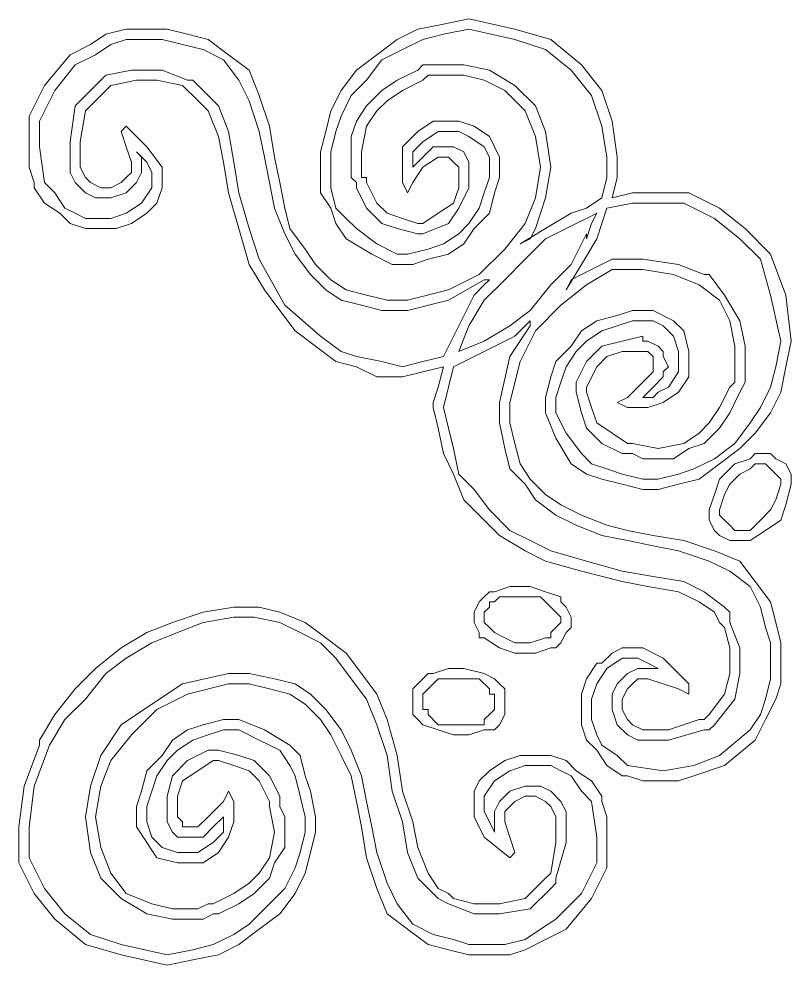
# Model space of a CAD drawing. Extents: x -66030 to 95157, y -13132 to 45879.
# Drawn here: x -11969 to -11379, y 10195 to 10918 of the extents above; entities that cross this region are included whole.
import ezdxf

# ---------------------------------------------------------------- set-up
doc = ezdxf.new("R2010")
doc.units = 0
doc.header["$LTSCALE"] = 100
doc.header["$MEASUREMENT"] = 0
doc.layers.get('0').update_dxf_attribs({"linetype": 'CONTINUOUS'})

msp = doc.modelspace()

# ---------------------------------------------------------------- linework, layer by layer
at = {"lineweight": 0}
for points in [[(-11671.86, 10785.06), (-11675.77, 10792.87), (-11675.77, 10808.5), (-11675.77, 10820.21), (-11664.05, 10831.93), (-11652.33, 10839.74), (-11652.33, 10839.74), (-11632.8, 10839.74), (-11621.08, 10835.84), (-11609.36, 10828.03), (-11601.55, 10812.4), (-11601.55, 10812.4), (-11601.55, 10796.78), (-11605.46, 10785.06), (-11609.36, 10769.44), (-11621.08, 10757.72), (-11628.89, 10746), (-11640.61, 10738.19), (-11656.24, 10734.28), (-11667.95, 10730.38), (-11671.86, 10730.38), (-11675.77, 10730.38), (-11683.58, 10730.38), (-11699.2, 10738.19), (-11718.73, 10749.91), (-11726.54, 10761.62), (-11730.45, 10773.34), (-11738.26, 10785.06), (-11738.26, 10804.59), (-11738.26, 10816.31), (-11734.35, 10831.93), (-11734.35, 10831.93), (-11730.45, 10847.56), (-11722.64, 10863.18), (-11710.92, 10878.8), (-11695.3, 10890.52), (-11679.67, 10902.24), (-11664.05, 10910.05), (-11644.52, 10913.96), (-11624.99, 10917.86), (-11624.99, 10917.86), (-11589.83, 10910.05), (-11562.49, 10902.24), (-11539.06, 10882.71), (-11523.43, 10863.18), (-11523.43, 10863.18), (-11515.62, 10839.74), (-11511.71, 10812.4), (-11511.71, 10796.78), (-11515.62, 10781.15), (-11500, 10785.06), (-11484.37, 10785.06), (-11457.03, 10785.06), (-11433.6, 10773.34), (-11433.6, 10773.34), (-11414.07, 10757.72), (-11394.54, 10738.19), (-11382.82, 10706.94), (-11378.91, 10671.79), (-11378.91, 10671.79), (-11382.82, 10652.26), (-11386.72, 10632.73), (-11394.54, 10617.1), (-11406.25, 10601.48), (-11417.97, 10589.76), (-11433.6, 10578.04), (-11449.22, 10566.33), (-11464.84, 10562.42), (-11464.84, 10562.42), (-11480.47, 10558.51), (-11492.18, 10558.51), (-11507.81, 10562.42), (-11523.43, 10566.33), (-11535.15, 10570.23), (-11546.87, 10578.04), (-11558.59, 10597.57), (-11566.4, 10617.1), (-11566.4, 10621.01), (-11566.4, 10628.82), (-11566.4, 10628.82), (-11562.49, 10644.45), (-11558.59, 10656.16), (-11546.87, 10667.88), (-11539.06, 10679.6), (-11527.34, 10687.41), (-11511.71, 10691.32), (-11500, 10695.22), (-11484.37, 10695.22), (-11484.37, 10695.22), (-11468.75, 10687.41), (-11460.94, 10679.6), (-11457.03, 10663.98), (-11457.03, 10648.35), (-11457.03, 10644.45), (-11464.84, 10632.73), (-11476.56, 10624.92), (-11488.28, 10621.01), (-11503.9, 10621.01), (-11511.71, 10624.92), (-11503.9, 10628.82), (-11492.18, 10640.54), (-11484.37, 10648.35), (-11484.37, 10652.26), (-11484.37, 10652.26), (-11484.37, 10656.16), (-11484.37, 10660.07), (-11488.28, 10663.98), (-11492.18, 10663.98), (-11492.18, 10663.98), (-11496.09, 10663.98), (-11507.81, 10663.98), (-11519.53, 10660.07), (-11527.34, 10652.26), (-11535.15, 10636.63), (-11535.15, 10636.63), (-11535.15, 10632.73), (-11531.24, 10621.01), (-11527.34, 10609.29), (-11515.62, 10601.48), (-11503.9, 10593.67), (-11503.9, 10593.67), (-11500, 10593.67), (-11500, 10593.67), (-11480.47, 10589.76), (-11460.94, 10593.67), (-11449.22, 10601.48), (-11441.41, 10609.29), (-11433.6, 10621.01), (-11425.78, 10636.63), (-11421.88, 10640.54), (-11421.88, 10648.35), (-11421.88, 10667.88), (-11425.78, 10687.41), (-11433.6, 10703.04), (-11449.22, 10714.75), (-11449.22, 10714.75), (-11468.75, 10722.56), (-11492.18, 10726.47), (-11515.62, 10726.47), (-11535.15, 10714.75), (-11535.15, 10714.75), (-11554.68, 10699.13), (-11574.21, 10679.6), (-11585.93, 10656.16), (-11593.74, 10624.92), (-11593.74, 10609.29), (-11589.83, 10593.67), (-11585.93, 10578.04), (-11578.12, 10566.33), (-11566.4, 10554.61), (-11554.68, 10546.8), (-11539.06, 10538.98), (-11519.53, 10531.17), (-11519.53, 10531.17), (-11503.9, 10527.27), (-11484.37, 10523.36), (-11460.94, 10519.45), (-11437.5, 10511.64), (-11417.97, 10503.83), (-11406.25, 10488.21), (-11406.25, 10488.21), (-11394.54, 10472.58), (-11390.63, 10456.96), (-11386.72, 10441.34), (-11386.72, 10425.71), (-11386.72, 10410.09), (-11390.63, 10398.37), (-11398.44, 10382.75), (-11406.25, 10367.12), (-11406.25, 10367.12), (-11429.69, 10347.59), (-11453.13, 10339.78), (-11464.84, 10335.87), (-11476.56, 10335.87), (-11492.18, 10335.87), (-11503.9, 10339.78), (-11507.81, 10339.78), (-11519.53, 10347.59), (-11527.34, 10359.31), (-11535.15, 10367.12), (-11539.06, 10378.84), (-11539.06, 10390.56), (-11539.06, 10402.28), (-11535.15, 10413.99), (-11527.34, 10425.71), (-11523.43, 10425.71), (-11515.62, 10433.52), (-11507.81, 10437.43), (-11500, 10437.43), (-11492.18, 10437.43), (-11476.56, 10429.62), (-11457.03, 10410.09), (-11457.03, 10406.18), (-11457.03, 10402.28), (-11464.84, 10406.18), (-11476.56, 10410.09), (-11488.28, 10413.99), (-11496.09, 10413.99), (-11500, 10410.09), (-11503.9, 10406.18), (-11507.81, 10398.37), (-11507.81, 10390.56), (-11503.9, 10382.75), (-11500, 10378.84), (-11492.18, 10374.93), (-11472.65, 10374.93), (-11449.22, 10382.75), (-11445.31, 10382.75), (-11441.41, 10386.65), (-11429.69, 10402.28), (-11425.78, 10417.9), (-11425.78, 10437.43), (-11429.69, 10453.05), (-11433.6, 10456.96), (-11437.5, 10464.77), (-11437.5, 10464.77), (-11449.22, 10472.58), (-11464.84, 10480.39), (-11488.28, 10484.3), (-11507.81, 10488.21), (-11539.06, 10496.02), (-11566.4, 10503.83), (-11566.4, 10503.83), (-11582.02, 10511.64), (-11601.55, 10523.36), (-11613.27, 10535.08), (-11628.89, 10550.7), (-11636.71, 10570.23), (-11644.52, 10585.86), (-11648.42, 10605.39), (-11652.33, 10621.01), (-11652.33, 10624.92), (-11648.42, 10636.63), (-11644.52, 10652.26), (-11660.14, 10648.35), (-11675.77, 10644.45), (-11675.77, 10644.45), (-11695.3, 10644.45), (-11710.92, 10652.26), (-11726.54, 10656.16), (-11742.17, 10667.88), (-11757.79, 10679.6), (-11769.51, 10695.22), (-11781.23, 10710.85), (-11792.94, 10730.38), (-11792.94, 10730.38), (-11800.76, 10757.72), (-11808.57, 10785.06), (-11812.47, 10808.5), (-11816.38, 10828.03), (-11824.19, 10847.56), (-11835.91, 10859.27), (-11835.91, 10859.27), (-11839.82, 10863.18), (-11843.72, 10867.09), (-11863.25, 10870.99), (-11878.88, 10870.99), (-11898.41, 10867.09), (-11910.12, 10855.37), (-11914.03, 10851.46), (-11917.94, 10847.56), (-11921.84, 10824.12), (-11921.84, 10804.59), (-11917.94, 10796.78), (-11914.03, 10792.87), (-11906.22, 10788.97), (-11898.41, 10788.97), (-11890.59, 10792.87), (-11886.69, 10796.78), (-11882.78, 10800.68), (-11882.78, 10808.5), (-11886.69, 10820.21), (-11890.59, 10831.93), (-11886.69, 10835.84), (-11871.06, 10820.21), (-11859.35, 10804.59), (-11859.35, 10796.78), (-11859.35, 10788.97), (-11863.25, 10777.25), (-11871.06, 10769.44), (-11871.06, 10769.44), (-11882.78, 10761.62), (-11894.5, 10757.72), (-11906.22, 10757.72), (-11917.94, 10757.72), (-11929.65, 10761.62), (-11937.47, 10769.44), (-11949.18, 10777.25), (-11956.99, 10788.97), (-11956.99, 10792.87), (-11960.9, 10804.59), (-11960.9, 10820.21), (-11960.9, 10831.93), (-11960.9, 10843.65), (-11949.18, 10867.09), (-11929.65, 10890.52), (-11929.65, 10890.52), (-11914.03, 10898.33), (-11902.31, 10906.15), (-11886.69, 10910.05), (-11871.06, 10910.05), (-11855.44, 10910.05), (-11839.82, 10906.15), (-11824.19, 10902.24), (-11808.57, 10890.52), (-11808.57, 10890.52), (-11792.94, 10878.8), (-11785.13, 10859.27), (-11777.32, 10835.84), (-11773.41, 10812.4), (-11769.51, 10792.87), (-11765.6, 10773.34), (-11765.6, 10773.34), (-11761.7, 10757.72), (-11749.98, 10742.09), (-11742.17, 10730.38), (-11730.45, 10718.66), (-11718.73, 10710.85), (-11703.11, 10706.94), (-11687.48, 10703.04), (-11671.86, 10703.04), (-11640.61, 10710.85), (-11617.18, 10722.56), (-11597.65, 10742.09), (-11582.02, 10761.62), (-11582.02, 10761.62), (-11574.21, 10781.15), (-11570.3, 10804.59), (-11574.21, 10828.03), (-11582.02, 10847.56), (-11582.02, 10847.56), (-11597.65, 10863.18), (-11613.27, 10870.99), (-11628.89, 10874.9), (-11652.33, 10874.9), (-11656.24, 10874.9), (-11660.14, 10870.99), (-11675.77, 10863.18), (-11687.48, 10855.37), (-11695.3, 10847.56), (-11703.11, 10835.84), (-11707.01, 10816.31), (-11707.01, 10796.78), (-11703.11, 10796.78), (-11703.11, 10792.87), (-11703.11, 10792.87), (-11695.3, 10777.25), (-11687.48, 10769.44), (-11675.77, 10765.53), (-11664.05, 10761.62), (-11664.05, 10761.62), (-11660.14, 10761.62), (-11648.42, 10769.44), (-11636.71, 10777.25), (-11632.8, 10788.97), (-11632.8, 10800.68), (-11632.8, 10804.59), (-11632.8, 10804.59), (-11636.71, 10808.5), (-11640.61, 10812.4), (-11640.61, 10812.4), (-11644.52, 10812.4), (-11644.52, 10812.4), (-11648.42, 10812.4), (-11660.14, 10804.59), (-11667.95, 10792.87), (-11671.86, 10785.06)], [(-11667.95, 10804.59), (-11660.14, 10812.4), (-11652.33, 10820.21), (-11648.42, 10820.21), (-11644.52, 10820.21), (-11640.61, 10820.21), (-11636.71, 10820.21), (-11628.89, 10816.31), (-11624.99, 10808.5), (-11624.99, 10808.5), (-11624.99, 10804.59), (-11624.99, 10804.59), (-11624.99, 10788.97), (-11632.8, 10773.34), (-11640.61, 10761.62), (-11660.14, 10753.81), (-11660.14, 10753.81), (-11664.05, 10753.81), (-11664.05, 10753.81), (-11679.67, 10757.72), (-11691.39, 10761.62), (-11703.11, 10773.34), (-11710.92, 10788.97), (-11710.92, 10788.97), (-11710.92, 10792.87), (-11714.82, 10796.78), (-11714.82, 10804.59), (-11714.82, 10816.31), (-11714.82, 10828.03), (-11710.92, 10839.74), (-11703.11, 10851.46), (-11691.39, 10863.18), (-11679.67, 10870.99), (-11664.05, 10878.8), (-11660.14, 10882.71), (-11652.33, 10882.71), (-11652.33, 10882.71), (-11628.89, 10882.71), (-11609.36, 10878.8), (-11589.83, 10867.09), (-11574.21, 10851.46), (-11574.21, 10851.46), (-11566.4, 10831.93), (-11562.49, 10804.59), (-11566.4, 10781.15), (-11574.21, 10757.72), (-11574.21, 10757.72), (-11578.12, 10749.91), (-11585.93, 10746), (-11566.4, 10757.72), (-11546.87, 10769.44), (-11546.87, 10769.44), (-11535.15, 10773.34), (-11523.43, 10781.15), (-11519.53, 10796.78), (-11519.53, 10812.4), (-11523.43, 10835.84), (-11531.24, 10859.27), (-11531.24, 10859.27), (-11546.87, 10878.8), (-11566.4, 10894.43), (-11589.83, 10902.24), (-11624.99, 10910.05), (-11644.52, 10906.15), (-11660.14, 10902.24), (-11675.77, 10894.43), (-11691.39, 10886.62), (-11703.11, 10870.99), (-11714.82, 10859.27), (-11722.64, 10843.65), (-11726.54, 10831.93), (-11730.45, 10816.31), (-11730.45, 10804.59), (-11730.45, 10788.97), (-11726.54, 10773.34), (-11718.73, 10765.53), (-11710.92, 10757.72), (-11695.3, 10746), (-11679.67, 10738.19), (-11675.77, 10738.19), (-11671.86, 10738.19), (-11656.24, 10742.09), (-11644.52, 10746), (-11632.8, 10753.81), (-11624.99, 10761.62), (-11617.18, 10773.34), (-11613.27, 10785.06), (-11609.36, 10796.78), (-11609.36, 10812.4), (-11613.27, 10820.21), (-11624.99, 10828.03), (-11632.8, 10831.93), (-11648.42, 10831.93), (-11660.14, 10824.12), (-11667.95, 10816.31), (-11667.95, 10812.4), (-11667.95, 10804.59)], [(-11609.36, 10718.66), (-11613.27, 10718.66), (-11613.27, 10718.66), (-11640.61, 10703.04), (-11671.86, 10695.22), (-11671.86, 10695.22), (-11691.39, 10695.22), (-11707.01, 10699.13), (-11722.64, 10703.04), (-11734.35, 10710.85), (-11746.07, 10722.56), (-11757.79, 10738.19), (-11765.6, 10753.81), (-11773.41, 10773.34), (-11773.41, 10773.34), (-11777.32, 10792.87), (-11781.23, 10812.4), (-11785.13, 10831.93), (-11792.94, 10855.37), (-11800.76, 10870.99), (-11812.47, 10886.62), (-11812.47, 10886.62), (-11828.1, 10894.43), (-11843.72, 10898.33), (-11859.35, 10902.24), (-11871.06, 10902.24), (-11886.69, 10902.24), (-11898.41, 10898.33), (-11910.12, 10890.52), (-11925.75, 10882.71), (-11941.37, 10863.18), (-11953.09, 10839.74), (-11953.09, 10820.21), (-11949.18, 10792.87), (-11941.37, 10785.06), (-11933.56, 10773.34), (-11925.75, 10769.44), (-11917.94, 10765.53), (-11906.22, 10765.53), (-11898.41, 10765.53), (-11886.69, 10769.44), (-11874.97, 10777.25), (-11867.16, 10788.97), (-11867.16, 10800.68), (-11871.06, 10808.5), (-11878.88, 10816.31), (-11874.97, 10812.4), (-11874.97, 10808.5), (-11874.97, 10800.68), (-11878.88, 10792.87), (-11886.69, 10785.06), (-11898.41, 10781.15), (-11898.41, 10781.15), (-11910.12, 10781.15), (-11917.94, 10785.06), (-11925.75, 10792.87), (-11929.65, 10800.68), (-11929.65, 10824.12), (-11925.75, 10851.46), (-11925.75, 10851.46), (-11921.84, 10855.37), (-11917.94, 10859.27), (-11902.31, 10874.9), (-11882.78, 10878.8), (-11859.35, 10878.8), (-11839.82, 10870.99), (-11835.91, 10870.99), (-11828.1, 10863.18), (-11828.1, 10863.18), (-11816.38, 10851.46), (-11808.57, 10831.93), (-11804.66, 10808.5), (-11800.76, 10785.06), (-11792.94, 10757.72), (-11785.13, 10734.28), (-11765.6, 10699.13), (-11738.26, 10675.69), (-11722.64, 10663.98), (-11710.92, 10660.07), (-11691.39, 10656.16), (-11675.77, 10652.26), (-11675.77, 10652.26), (-11660.14, 10656.16), (-11644.52, 10660.07), (-11632.8, 10683.51), (-11621.08, 10706.94), (-11613.27, 10714.75), (-11609.36, 10718.66)], [(-11519.53, 10773.34), (-11523.43, 10761.62), (-11527.34, 10749.91), (-11527.34, 10749.91), (-11539.06, 10730.38), (-11550.77, 10710.85), (-11546.87, 10718.66), (-11539.06, 10722.56), (-11539.06, 10722.56), (-11515.62, 10734.28), (-11492.18, 10734.28), (-11464.84, 10730.38), (-11445.31, 10722.56), (-11441.41, 10722.56), (-11429.69, 10706.94), (-11417.97, 10687.41), (-11414.07, 10667.88), (-11414.07, 10644.45), (-11414.07, 10644.45), (-11414.07, 10640.54), (-11417.97, 10632.73), (-11425.78, 10617.1), (-11433.6, 10605.39), (-11445.31, 10593.67), (-11457.03, 10589.76), (-11468.75, 10581.95), (-11480.47, 10581.95), (-11492.18, 10581.95), (-11500, 10585.86), (-11503.9, 10585.86), (-11507.81, 10585.86), (-11507.81, 10585.86), (-11523.43, 10593.67), (-11535.15, 10605.39), (-11539.06, 10617.1), (-11542.96, 10632.73), (-11542.96, 10632.73), (-11542.96, 10636.63), (-11542.96, 10640.54), (-11535.15, 10656.16), (-11523.43, 10667.88), (-11507.81, 10671.79), (-11492.18, 10675.69), (-11492.18, 10671.79), (-11488.28, 10671.79), (-11488.28, 10671.79), (-11480.47, 10667.88), (-11476.56, 10663.98), (-11476.56, 10660.07), (-11472.65, 10652.26), (-11476.56, 10648.35), (-11476.56, 10644.45), (-11484.37, 10636.63), (-11492.18, 10628.82), (-11484.37, 10628.82), (-11480.47, 10632.73), (-11472.65, 10636.63), (-11464.84, 10648.35), (-11464.84, 10663.98), (-11468.75, 10675.69), (-11476.56, 10683.51), (-11484.37, 10687.41), (-11500, 10687.41), (-11511.71, 10683.51), (-11523.43, 10679.6), (-11535.15, 10671.79), (-11542.96, 10663.98), (-11550.77, 10652.26), (-11554.68, 10640.54), (-11558.59, 10628.82), (-11558.59, 10621.01), (-11558.59, 10617.1), (-11550.77, 10601.48), (-11539.06, 10585.86), (-11531.24, 10578.04), (-11519.53, 10574.14), (-11507.81, 10570.23), (-11492.18, 10566.33), (-11480.47, 10566.33), (-11464.84, 10570.23), (-11453.13, 10574.14), (-11437.5, 10581.95), (-11421.88, 10593.67), (-11410.16, 10609.29), (-11402.35, 10621.01), (-11394.54, 10636.63), (-11390.63, 10652.26), (-11386.72, 10671.79), (-11394.54, 10706.94), (-11402.35, 10734.28), (-11417.97, 10749.91), (-11437.5, 10765.53), (-11437.5, 10765.53), (-11460.94, 10777.25), (-11484.37, 10777.25), (-11500, 10777.25), (-11519.53, 10773.34)], [(-11632.8, 10663.98), (-11613.27, 10671.79), (-11593.74, 10683.51), (-11578.12, 10695.22), (-11562.49, 10714.75), (-11546.87, 10730.38), (-11535.15, 10753.81), (-11535.15, 10749.91), (-11531.24, 10761.62), (-11527.34, 10769.44), (-11535.15, 10765.53), (-11542.96, 10761.62), (-11542.96, 10761.62), (-11566.4, 10749.91), (-11582.02, 10734.28), (-11597.65, 10718.66), (-11613.27, 10703.04), (-11624.99, 10683.51), (-11632.8, 10663.98)], [(-11578.12, 10687.41), (-11582.02, 10683.51), (-11589.83, 10675.69), (-11613.27, 10663.98), (-11636.71, 10652.26), (-11640.61, 10636.63), (-11644.52, 10621.01), (-11644.52, 10621.01), (-11640.61, 10605.39), (-11636.71, 10589.76), (-11632.8, 10570.23), (-11621.08, 10558.51), (-11609.36, 10542.89), (-11593.74, 10527.27), (-11578.12, 10519.45), (-11562.49, 10511.64), (-11562.49, 10511.64), (-11535.15, 10503.83), (-11507.81, 10496.02), (-11484.37, 10492.11), (-11460.94, 10488.21), (-11445.31, 10480.39), (-11429.69, 10468.68), (-11429.69, 10468.68), (-11425.78, 10464.77), (-11425.78, 10456.96), (-11417.97, 10437.43), (-11417.97, 10417.9), (-11421.88, 10398.37), (-11437.5, 10378.84), (-11441.41, 10374.93), (-11445.31, 10374.93), (-11445.31, 10374.93), (-11472.65, 10367.12), (-11496.09, 10367.12), (-11503.9, 10371.03), (-11511.71, 10378.84), (-11515.62, 10390.56), (-11515.62, 10398.37), (-11515.62, 10402.28), (-11511.71, 10410.09), (-11503.9, 10417.9), (-11496.09, 10421.81), (-11488.28, 10421.81), (-11484.37, 10421.81), (-11480.47, 10421.81), (-11488.28, 10425.71), (-11496.09, 10429.62), (-11507.81, 10429.62), (-11519.53, 10421.81), (-11527.34, 10410.09), (-11531.24, 10398.37), (-11531.24, 10390.56), (-11531.24, 10382.75), (-11527.34, 10371.03), (-11523.43, 10363.22), (-11511.71, 10355.4), (-11503.9, 10347.59), (-11476.56, 10343.69), (-11453.13, 10347.59), (-11433.6, 10355.4), (-11410.16, 10374.93), (-11402.35, 10386.65), (-11398.44, 10398.37), (-11394.54, 10413.99), (-11394.54, 10425.71), (-11394.54, 10441.34), (-11398.44, 10453.05), (-11402.35, 10468.68), (-11410.16, 10484.3), (-11410.16, 10484.3), (-11425.78, 10496.02), (-11441.41, 10503.83), (-11464.84, 10511.64), (-11484.37, 10515.55), (-11503.9, 10519.45), (-11523.43, 10523.36), (-11523.43, 10523.36), (-11542.96, 10531.17), (-11558.59, 10538.98), (-11574.21, 10550.7), (-11582.02, 10562.42), (-11593.74, 10574.14), (-11597.65, 10589.76), (-11601.55, 10609.29), (-11601.55, 10624.92), (-11601.55, 10624.92), (-11593.74, 10660.07), (-11578.12, 10683.51), (-11578.12, 10687.41), (-11578.12, 10687.41)], [(-11410.16, 10581.95), (-11406.25, 10585.86), (-11402.35, 10585.86), (-11394.54, 10585.86), (-11390.63, 10581.95), (-11382.82, 10578.04), (-11378.91, 10570.23), (-11378.91, 10566.33), (-11378.91, 10562.42), (-11382.82, 10546.8), (-11386.72, 10535.08), (-11398.44, 10527.27), (-11410.16, 10519.45), (-11414.07, 10519.45), (-11417.97, 10519.45), (-11425.78, 10519.45), (-11433.6, 10523.36), (-11437.5, 10527.27), (-11441.41, 10535.08), (-11441.41, 10538.98), (-11441.41, 10542.89), (-11437.5, 10554.61), (-11433.6, 10566.33), (-11421.88, 10578.04), (-11410.16, 10581.95)], [(-11410.16, 10574.14), (-11417.97, 10570.23), (-11425.78, 10562.42), (-11429.69, 10554.61), (-11433.6, 10542.89), (-11433.6, 10538.98), (-11433.6, 10538.98), (-11429.69, 10535.08), (-11425.78, 10531.17), (-11421.88, 10527.27), (-11417.97, 10527.27), (-11414.07, 10527.27), (-11410.16, 10527.27), (-11402.35, 10535.08), (-11394.54, 10542.89), (-11390.63, 10550.7), (-11386.72, 10562.42), (-11386.72, 10566.33), (-11386.72, 10566.33), (-11390.63, 10570.23), (-11394.54, 10574.14), (-11398.44, 10578.04), (-11402.35, 10578.04), (-11406.25, 10578.04), (-11410.16, 10574.14)], [(-11562.49, 10437.43), (-11574.21, 10433.52), (-11589.83, 10433.52), (-11601.55, 10437.43), (-11613.27, 10445.24), (-11617.18, 10445.24), (-11617.18, 10449.15), (-11621.08, 10456.96), (-11621.08, 10464.77), (-11617.18, 10472.58), (-11613.27, 10476.49), (-11609.36, 10480.39), (-11605.46, 10480.39), (-11593.74, 10484.3), (-11578.12, 10484.3), (-11566.4, 10480.39), (-11554.68, 10476.49), (-11554.68, 10472.58), (-11550.77, 10468.68), (-11546.87, 10460.87), (-11546.87, 10453.05), (-11550.77, 10449.15), (-11554.68, 10441.34), (-11558.59, 10437.43), (-11562.49, 10437.43)], [(-11566.4, 10445.24), (-11562.49, 10445.24), (-11562.49, 10449.15), (-11558.59, 10453.05), (-11554.68, 10456.96), (-11554.68, 10460.87), (-11558.59, 10464.77), (-11558.59, 10464.77), (-11562.49, 10468.68), (-11570.3, 10476.49), (-11582.02, 10476.49), (-11589.83, 10476.49), (-11601.55, 10476.49), (-11605.46, 10472.58), (-11609.36, 10472.58), (-11609.36, 10468.68), (-11613.27, 10464.77), (-11613.27, 10456.96), (-11609.36, 10453.05), (-11609.36, 10453.05), (-11605.46, 10449.15), (-11597.65, 10445.24), (-11589.83, 10441.34), (-11578.12, 10441.34), (-11566.4, 10445.24)], [(-11808.57, 10328.06), (-11804.66, 10320.25), (-11804.66, 10304.63), (-11808.57, 10292.91), (-11816.38, 10281.19), (-11828.1, 10273.38), (-11828.1, 10273.38), (-11847.63, 10273.38), (-11863.25, 10277.28), (-11871.06, 10289), (-11878.88, 10300.72), (-11878.88, 10300.72), (-11878.88, 10316.34), (-11874.97, 10328.06), (-11871.06, 10343.69), (-11859.35, 10355.4), (-11851.53, 10367.12), (-11839.82, 10374.93), (-11828.1, 10378.84), (-11812.47, 10382.75), (-11812.47, 10382.75), (-11804.66, 10382.75), (-11800.76, 10382.75), (-11781.23, 10374.93), (-11761.7, 10363.22), (-11753.88, 10355.4), (-11749.98, 10339.78), (-11746.07, 10328.06), (-11742.17, 10308.53), (-11742.17, 10296.81), (-11746.07, 10281.19), (-11746.07, 10281.19), (-11749.98, 10265.57), (-11757.79, 10249.94), (-11769.51, 10234.32), (-11785.13, 10222.6), (-11800.76, 10210.88), (-11816.38, 10203.07), (-11835.91, 10199.17), (-11855.44, 10195.26), (-11855.44, 10195.26), (-11890.59, 10203.07), (-11917.94, 10210.88), (-11941.37, 10230.41), (-11956.99, 10249.94), (-11956.99, 10249.94), (-11968.71, 10273.38), (-11968.71, 10300.72), (-11964.81, 10331.97), (-11953.09, 10363.22), (-11953.09, 10367.12), (-11941.37, 10386.65), (-11925.75, 10406.18), (-11910.12, 10421.81), (-11890.59, 10437.43), (-11871.06, 10449.15), (-11851.53, 10456.96), (-11828.1, 10464.77), (-11804.66, 10468.68), (-11804.66, 10468.68), (-11785.13, 10468.68), (-11769.51, 10464.77), (-11749.98, 10456.96), (-11734.35, 10445.24), (-11718.73, 10433.52), (-11707.01, 10417.9), (-11695.3, 10402.28), (-11687.48, 10382.75), (-11687.48, 10382.75), (-11679.67, 10355.4), (-11675.77, 10328.06), (-11667.95, 10304.63), (-11664.05, 10285.1), (-11656.24, 10265.57), (-11648.42, 10253.85), (-11648.42, 10253.85), (-11640.61, 10249.94), (-11636.71, 10246.04), (-11621.08, 10242.13), (-11601.55, 10242.13), (-11582.02, 10246.04), (-11570.3, 10257.75), (-11566.4, 10261.66), (-11562.49, 10265.57), (-11558.59, 10289), (-11558.59, 10308.53), (-11562.49, 10316.34), (-11566.4, 10320.25), (-11574.21, 10324.16), (-11582.02, 10324.16), (-11589.83, 10320.25), (-11593.74, 10316.34), (-11597.65, 10312.44), (-11597.65, 10304.63), (-11593.74, 10292.91), (-11589.83, 10281.19), (-11593.74, 10277.28), (-11613.27, 10292.91), (-11621.08, 10308.53), (-11621.08, 10316.34), (-11621.08, 10328.06), (-11617.18, 10335.87), (-11609.36, 10343.69), (-11609.36, 10343.69), (-11597.65, 10351.5), (-11585.93, 10355.4), (-11574.21, 10355.4), (-11562.49, 10355.4), (-11550.77, 10351.5), (-11542.96, 10343.69), (-11531.24, 10335.87), (-11523.43, 10324.16), (-11523.43, 10320.25), (-11519.53, 10308.53), (-11519.53, 10292.91), (-11519.53, 10281.19), (-11519.53, 10269.47), (-11531.24, 10246.04), (-11550.77, 10222.6), (-11550.77, 10222.6), (-11566.4, 10214.79), (-11582.02, 10206.98), (-11593.74, 10203.07), (-11609.36, 10203.07), (-11624.99, 10203.07), (-11640.61, 10206.98), (-11656.24, 10210.88), (-11671.86, 10222.6), (-11671.86, 10222.6), (-11687.48, 10234.32), (-11695.3, 10253.85), (-11703.11, 10277.28), (-11707.01, 10300.72), (-11710.92, 10320.25), (-11714.82, 10339.78), (-11714.82, 10339.78), (-11722.64, 10355.4), (-11730.45, 10371.03), (-11738.26, 10382.75), (-11749.98, 10394.46), (-11761.7, 10402.28), (-11777.32, 10406.18), (-11792.94, 10410.09), (-11808.57, 10410.09), (-11839.82, 10402.28), (-11863.25, 10390.56), (-11882.78, 10371.03), (-11898.41, 10351.5), (-11898.41, 10351.5), (-11906.22, 10331.97), (-11910.12, 10308.53), (-11906.22, 10285.1), (-11898.41, 10265.57), (-11898.41, 10265.57), (-11886.69, 10249.94), (-11867.16, 10242.13), (-11851.53, 10238.22), (-11832, 10238.22), (-11824.19, 10242.13), (-11820.29, 10242.13), (-11804.66, 10249.94), (-11792.94, 10257.75), (-11785.13, 10265.57), (-11777.32, 10277.28), (-11773.41, 10296.81), (-11777.32, 10316.34), (-11777.32, 10316.34), (-11777.32, 10320.25), (-11777.32, 10320.25), (-11785.13, 10335.87), (-11792.94, 10343.69), (-11804.66, 10347.59), (-11816.38, 10351.5), (-11816.38, 10351.5), (-11820.29, 10351.5), (-11832, 10343.69), (-11843.72, 10335.87), (-11847.63, 10324.16), (-11847.63, 10312.44), (-11847.63, 10308.53), (-11847.63, 10308.53), (-11843.72, 10304.63), (-11843.72, 10300.72), (-11839.82, 10300.72), (-11835.91, 10300.72), (-11835.91, 10300.72), (-11832, 10300.72), (-11824.19, 10308.53), (-11812.47, 10320.25), (-11808.57, 10328.06)], [(-11812.47, 10308.53), (-11820.29, 10300.72), (-11828.1, 10292.91), (-11832, 10292.91), (-11835.91, 10292.91), (-11839.82, 10292.91), (-11847.63, 10292.91), (-11851.53, 10296.81), (-11855.44, 10304.63), (-11855.44, 10304.63), (-11855.44, 10308.53), (-11855.44, 10308.53), (-11855.44, 10324.16), (-11851.53, 10339.78), (-11839.82, 10351.5), (-11824.19, 10359.31), (-11820.29, 10359.31), (-11816.38, 10359.31), (-11816.38, 10359.31), (-11800.76, 10355.4), (-11789.04, 10351.5), (-11777.32, 10339.78), (-11769.51, 10324.16), (-11769.51, 10324.16), (-11769.51, 10320.25), (-11769.51, 10316.34), (-11765.6, 10308.53), (-11765.6, 10296.81), (-11765.6, 10285.1), (-11773.41, 10273.38), (-11777.32, 10261.66), (-11789.04, 10249.94), (-11800.76, 10242.13), (-11816.38, 10234.32), (-11820.29, 10234.32), (-11828.1, 10230.41), (-11828.1, 10230.41), (-11851.53, 10230.41), (-11871.06, 10234.32), (-11890.59, 10246.04), (-11906.22, 10261.66), (-11906.22, 10261.66), (-11914.03, 10281.19), (-11917.94, 10308.53), (-11914.03, 10331.97), (-11906.22, 10355.4), (-11906.22, 10355.4), (-11890.59, 10378.84), (-11867.16, 10394.46), (-11843.72, 10410.09), (-11808.57, 10417.9), (-11808.57, 10417.9), (-11792.94, 10417.9), (-11773.41, 10413.99), (-11757.79, 10410.09), (-11746.07, 10402.28), (-11734.35, 10390.56), (-11722.64, 10374.93), (-11714.82, 10359.31), (-11707.01, 10339.78), (-11707.01, 10339.78), (-11703.11, 10320.25), (-11699.2, 10300.72), (-11695.3, 10281.19), (-11687.48, 10257.75), (-11679.67, 10242.13), (-11667.95, 10226.51), (-11667.95, 10226.51), (-11652.33, 10218.7), (-11636.71, 10214.79), (-11624.99, 10210.88), (-11609.36, 10210.88), (-11597.65, 10210.88), (-11582.02, 10214.79), (-11570.3, 10222.6), (-11558.59, 10230.41), (-11539.06, 10249.94), (-11527.34, 10273.38), (-11527.34, 10292.91), (-11531.24, 10320.25), (-11539.06, 10328.06), (-11546.87, 10339.78), (-11554.68, 10343.69), (-11562.49, 10347.59), (-11574.21, 10347.59), (-11582.02, 10347.59), (-11593.74, 10343.69), (-11605.46, 10335.87), (-11613.27, 10324.16), (-11613.27, 10312.44), (-11609.36, 10304.63), (-11605.46, 10296.81), (-11605.46, 10300.72), (-11605.46, 10304.63), (-11605.46, 10312.44), (-11601.55, 10320.25), (-11593.74, 10328.06), (-11582.02, 10331.97), (-11582.02, 10331.97), (-11570.3, 10331.97), (-11562.49, 10328.06), (-11554.68, 10320.25), (-11550.77, 10312.44), (-11550.77, 10289), (-11558.59, 10261.66), (-11558.59, 10261.66), (-11558.59, 10257.75), (-11562.49, 10253.85), (-11578.12, 10238.22), (-11601.55, 10234.32), (-11621.08, 10234.32), (-11640.61, 10242.13), (-11648.42, 10246.04), (-11652.33, 10249.94), (-11652.33, 10249.94), (-11664.05, 10261.66), (-11671.86, 10281.19), (-11675.77, 10304.63), (-11683.58, 10328.06), (-11687.48, 10355.4), (-11695.3, 10378.84), (-11703.11, 10398.37), (-11714.82, 10413.99), (-11726.54, 10429.62), (-11738.26, 10441.34), (-11753.88, 10449.15), (-11769.51, 10456.96), (-11789.04, 10460.87), (-11804.66, 10460.87), (-11804.66, 10460.87), (-11828.1, 10456.96), (-11847.63, 10449.15), (-11867.16, 10441.34), (-11886.69, 10429.62), (-11902.31, 10417.9), (-11917.94, 10398.37), (-11933.56, 10382.75), (-11945.28, 10363.22), (-11945.28, 10363.22), (-11956.99, 10331.97), (-11960.9, 10300.72), (-11960.9, 10277.28), (-11949.18, 10253.85), (-11949.18, 10253.85), (-11933.56, 10234.32), (-11914.03, 10218.7), (-11890.59, 10210.88), (-11855.44, 10203.07), (-11835.91, 10206.98), (-11820.29, 10210.88), (-11804.66, 10218.7), (-11792.94, 10226.51), (-11777.32, 10242.13), (-11765.6, 10253.85), (-11757.79, 10269.47), (-11753.88, 10281.19), (-11749.98, 10296.81), (-11749.98, 10308.53), (-11753.88, 10324.16), (-11757.79, 10339.78), (-11761.7, 10347.59), (-11769.51, 10359.31), (-11785.13, 10367.12), (-11800.76, 10374.93), (-11804.66, 10374.93), (-11812.47, 10374.93), (-11824.19, 10371.03), (-11835.91, 10367.12), (-11847.63, 10359.31), (-11855.44, 10351.5), (-11863.25, 10339.78), (-11867.16, 10328.06), (-11871.06, 10316.34), (-11871.06, 10304.63), (-11867.16, 10292.91), (-11859.35, 10285.1), (-11847.63, 10281.19), (-11832, 10281.19), (-11820.29, 10289), (-11812.47, 10296.81), (-11812.47, 10300.72), (-11812.47, 10308.53)], [(-11613.27, 10374.93), (-11624.99, 10371.03), (-11636.71, 10371.03), (-11648.42, 10374.93), (-11660.14, 10378.84), (-11664.05, 10382.75), (-11667.95, 10386.65), (-11667.95, 10394.46), (-11667.95, 10402.28), (-11667.95, 10406.18), (-11660.14, 10413.99), (-11656.24, 10417.9), (-11652.33, 10417.9), (-11640.61, 10421.81), (-11628.89, 10421.81), (-11613.27, 10417.9), (-11605.46, 10413.99), (-11601.55, 10410.09), (-11597.65, 10406.18), (-11597.65, 10398.37), (-11597.65, 10390.56), (-11597.65, 10386.65), (-11601.55, 10378.84), (-11605.46, 10374.93), (-11613.27, 10374.93)], [(-11613.27, 10378.84), (-11613.27, 10382.75), (-11609.36, 10386.65), (-11605.46, 10390.56), (-11605.46, 10394.46), (-11605.46, 10398.37), (-11605.46, 10402.28), (-11609.36, 10402.28), (-11609.36, 10406.18), (-11617.18, 10413.99), (-11628.89, 10413.99), (-11640.61, 10413.99), (-11648.42, 10413.99), (-11652.33, 10410.09), (-11656.24, 10406.18), (-11660.14, 10402.28), (-11660.14, 10398.37), (-11660.14, 10394.46), (-11660.14, 10390.56), (-11656.24, 10390.56), (-11656.24, 10386.65), (-11648.42, 10378.84), (-11636.71, 10378.84), (-11624.99, 10378.84), (-11613.27, 10378.84)]]:
    msp.add_lwpolyline(points, dxfattribs=at)

doc.saveas('drawing.dxf')
